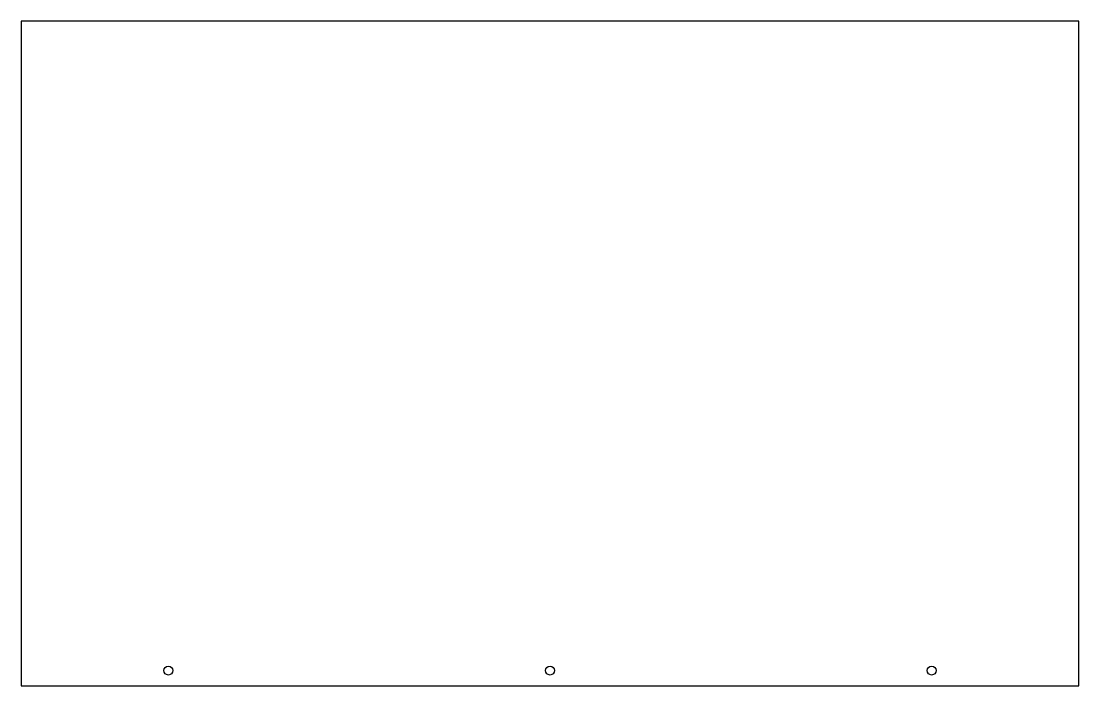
# Model space of a CAD drawing. Header units: millimetres. Extents: x 0 to 416, y 0 to 261.
import ezdxf

# ---------------------------------------------------------------- set-up
doc = ezdxf.new("R2010")
doc.units = ezdxf.units.MM

msp = doc.modelspace()

# ---------------------------------------------------------------- linework, layer by layer
for p, q in [((415.7, 261, 3), (0, 261, 3)), ((0, 261, 3), (0, 0, 3)), ((415.7, 0, 3), (415.7, 261, 3)), ((0, 0, 3), (415.7, 0, 3))]:
    msp.add_line(p, q)
for centre in [(57.85, 6, 3), (207.85, 6, 3), (357.85, 6, 3)]:
    msp.add_circle(centre, 1.75)

doc.saveas('drawing.dxf')
